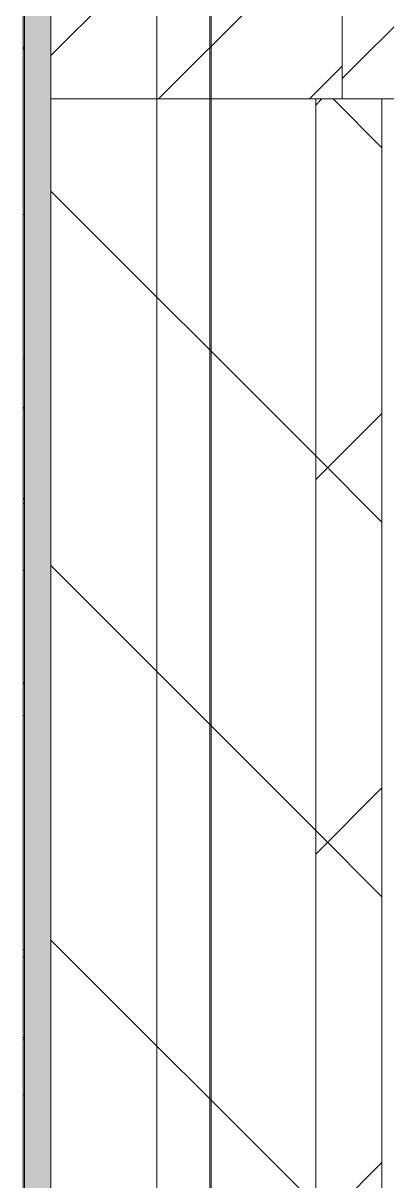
# Model space of a CAD drawing. Header units: millimetres. Extents: x -249154 to 415037, y -45458 to 354837.
# Drawn here: x 107174 to 107448, y 1447 to 2321 of the extents above; entities that cross this region are included whole.
import ezdxf

# ---------------------------------------------------------------- set-up
doc = ezdxf.new("R2010")
doc.units = ezdxf.units.MM
for name, color, linetype, lineweight in [('A-FLOR', 7, 'Continuous', 9), ('A-GENM-3', 7, 'Continuous', 5), ('A-WALL', 7, 'Continuous', 5), ('I-WALL', 7, 'Continuous', 5), ('Оси', 7, 'Continuous', 9)]:
    doc.layers.add(name, color=color, linetype=linetype, lineweight=lineweight)
doc.layers.add('A-WALL-1', color=9, linetype='Continuous', lineweight=5, true_color=0x808080)
doc.layers.add('A-WALL-FNSH-1', color=9, linetype='Continuous', lineweight=5, true_color=0x808080)

# ---------------------------------------------------------------- blocks, each defined once
blk = doc.blocks.new('Рисунок_горы - Рисунок_горы-31934381-Объем проектирования 1 этажа')
at = {"layer": 'A-GENM-3'}
for p, q in [((107109, 5509.4), (107109, 170.32)), ((107109, 1721.75), (107109, 2520.45)), ((107109, 2349.54), (107109, 2318.79)), ((107109, 1892.33), (107109, 1912.89)), ((107109, 1600.71), (107109, 1631.89))]:
    blk.add_line(p, q, dxfattribs=at)
for points in [[(107109, 2525.42), (107109, 2507.19), (107109, 2429.79), (107109, 2406.15)], [(107109, 2405.28), (107109, 2304.02), (107109, 2038.26), (107109, 1883.21)], [(107109, 2112.69), (107109, 2225.97), (107109, 2385.98), (107109, 2405.28)], [(107109, 2323.56), (107109, 2326.66), (107109, 2331.04), (107109, 2337.12)], [(107109, 2043.8), (107109, 2062.7), (107109, 2086.44), (107109, 2112.69)], [(107109, 1964.2), (107109, 1942.55), (107109, 1888.81), (107109, 1862.46)], [(107109, 1851.55), (107109, 1858.53), (107109, 1869.28), (107109, 1884.88)], [(107109, 1721.76), (107109, 1728.7), (107109, 1729.69), (107109, 1721.75)], [(107109, 1721.88), (107109, 1728.68), (107109, 1729.64), (107109, 1721.86)], [(107109, 1721.96), (107109, 1728.66), (107109, 1729.6), (107109, 1721.94)], [(107109, 1722.04), (107109, 1728.65), (107109, 1729.56), (107109, 1722.01)], [(107109, 1722.11), (107109, 1728.63), (107109, 1729.53), (107109, 1722.08)], [(107109, 1722.38), (107109, 1728.58), (107109, 1729.41), (107109, 1722.35)], [(107109, 1722.47), (107109, 1728.56), (107109, 1729.37), (107109, 1722.44)], [(107109, 1722.56), (107109, 1728.54), (107109, 1729.32), (107109, 1722.54)], [(107109, 1722.7), (107109, 1728.51), (107109, 1729.26), (107109, 1722.69)], [(107109, 1722.75), (107109, 1728.5), (107109, 1729.24), (107109, 1722.73)], [(107109, 1722.81), (107109, 1728.48), (107109, 1729.21), (107109, 1722.8)], [(107109, 1722.93), (107109, 1728.46), (107109, 1729.15), (107109, 1722.91)], [(107109, 1722.99), (107109, 1728.45), (107109, 1729.13), (107109, 1722.97)], [(107109, 1723.1), (107109, 1728.43), (107109, 1729.08), (107109, 1723.08)], [(107109, 1723.29), (107109, 1728.38), (107109, 1728.99), (107109, 1723.27)], [(107109, 1723.33), (107109, 1728.38), (107109, 1728.98), (107109, 1723.31)], [(107109, 1723.37), (107109, 1728.37), (107109, 1728.96), (107109, 1723.35)], [(107109, 1723.51), (107109, 1728.33), (107109, 1728.9), (107109, 1723.5)], [(107109, 1726.47), (107109, 1725.85), (107109, 1724.9), (107109, 1723.6)], [(107109, 1716.35), (107109, 1721.3), (107109, 1724.79), (107109, 1726.37)], [(107109, 1723.6), (107109, 1723.57), (107109, 1723.54), (107109, 1723.52)], [(107109, 1723.27), (107109, 1723.26), (107109, 1723.26), (107109, 1723.25)], [(107109, 1723.08), (107109, 1723.08), (107109, 1723.07), (107109, 1723.06)], [(107109, 1722.8), (107109, 1722.8), (107109, 1722.79), (107109, 1722.79)], [(107109, 1722.69), (107109, 1722.69), (107109, 1722.68), (107109, 1722.68)], [(107109, 1722.35), (107109, 1722.34), (107109, 1722.34), (107109, 1722.33)], [(107109, 1722.08), (107109, 1722.08), (107109, 1722.07), (107109, 1722.06)], [(107109, 1716.33), (107109, 1716.34), (107109, 1716.34), (107109, 1716.35)], [(107109, 1599.13), (107109, 1599.65), (107109, 1600.17), (107109, 1600.71)], [(107109, 1599.1), (107109, 1599.11), (107109, 1599.12), (107109, 1599.13)], [(107109, 1584.84), (107109, 1587.79), (107109, 1592.5), (107109, 1599.1)]]:
    blk.add_open_spline(points, degree=3, dxfattribs=at)
for points, knots in [([(107109, 2444.16), (107109, 2444.16), (107109, 2462.13), (107109, 2503.13), (107109, 2519)], [0.7142857, 0.7142857, 0.7142857, 0.7142857, 0.7142857, 0.9395401, 0.9395401, 0.9395401, 0.9395401]), ([(107109, 2510.33), (107109, 2510.33), (107109, 2483.05), (107109, 2428.66), (107109, 2405.28)], [0.798561151, 0.798561151, 0.798561151, 0.798561151, 0.798561161, 0.805755396, 0.805755396, 0.805755396, 0.805755396]), ([(107109, 2337.12), (107109, 2337.12), (107109, 2349.75), (107109, 2431.57), (107109, 2444.16)], [0.5714286, 0.5714286, 0.5714286, 0.5714286, 0.5714286, 0.7142857, 0.7142857, 0.7142857, 0.7142857]), ([(107109, 2406.15), (107109, 2406.15), (107109, 2384.66), (107109, 2362.48), (107109, 2351.93)], [0.1428571, 0.1428571, 0.1428571, 0.1428571, 0.1428572, 0.2747178, 0.2747178, 0.2747178, 0.2747178]), ([(107109, 2405.28), (107109, 2405.28), (107109, 2381.51), (107109, 2144.25), (107109, 2043.8)], [0.805755396, 0.805755396, 0.805755396, 0.805755396, 0.805755406, 0.811968093, 0.811968093, 0.811968093, 0.811968093]), ([(107109, 1912.89), (107109, 1912.89), (107109, 1923.94), (107109, 1935.76), (107109, 1945.35)], [0.75, 0.75, 0.75, 0.75, 0.75, 0.8537105, 0.8537105, 0.8537105, 0.8537105]), ([(107109, 1884.88), (107109, 1884.88), (107109, 1885.36), (107109, 1885.8), (107109, 1886.19)], [0.5, 0.5, 0.5, 0.5, 0.50000001, 0.50706278, 0.50706278, 0.50706278, 0.50706278]), ([(107109, 1883.21), (107109, 1883.21), (107109, 1772.03), (107109, 1712.27), (107109, 1580.91)], [0.05882353, 0.05882353, 0.05882353, 0.05882353, 0.05882354, 0.11764706, 0.11764706, 0.11764706, 0.11764706]), ([(107109, 1862.46), (107109, 1862.46), (107109, 1861.94), (107109, 1861.46), (107109, 1861)], [0.125, 0.125, 0.125, 0.125, 0.12500001, 0.130504655, 0.130504655, 0.130504655, 0.130504655]), ([(107109, 1684.93), (107109, 1684.93), (107109, 1697.78), (107109, 1708.77), (107109, 1716.33)], [0.76119403, 0.76119403, 0.76119403, 0.76119403, 0.76119404, 0.767121005, 0.767121005, 0.767121005, 0.767121005]), ([(107109, 1640.75), (107109, 1640.75), (107109, 1660.53), (107109, 1675.71), (107109, 1684.93)], [0.74626866, 0.74626866, 0.74626866, 0.74626866, 0.74626867, 0.76119403, 0.76119403, 0.76119403, 0.76119403]), ([(107109, 1631.89), (107109, 1631.89), (107109, 1634.71), (107109, 1638.32), (107109, 1640.75)], [0.73134328, 0.73134328, 0.73134328, 0.73134328, 0.73134329, 0.74626866, 0.74626866, 0.74626866, 0.74626866])]:
    blk.add_open_spline(points, degree=3, knots=knots, dxfattribs=at)

msp = doc.modelspace()

# ---------------------------------------------------------------- hatches: boundary and pattern name
at = {"layer": 'I-WALL'}
h = msp.add_hatch(dxfattribs=at)
h.set_pattern_fill('FP_1', color=256, style=0, pattern_type=2)
h.set_pattern_definition([(45, (64.7, -136.06), (-114.04925, 114.04925), []), (45, (178.75, -136.06), (-114.04925, 114.04925), [201.612, -40.322, 6.706, -33.617])])
h.paths.add_polyline_path([(107414.7, 2263.94), (107414.7, 10243.94), (107194.7, 10263.94), (107194.7, 2263.94), (107414.5, 2263.94)])
h.paths.add_polyline_path([(107414.7, 10243.94), (107414.7, 10463.94), (107194.7, 10463.94), (107194.74, 10263.94)])
h = msp.add_hatch(dxfattribs=at)
h.set_pattern_fill('FP_191', color=256, style=0, pattern_type=2)
h.set_pattern_definition([(0, (64.7, -136.06), (243.84, 60.96), [20.117, -162.763, 20.117, -162.763, -975.36]), (0, (64.7, -136.06), (243.84, 60.96), [-365.76, 20.117, -345.643, 20.117, -162.763, -426.72]), (0, (64.7, -136.06), (243.84, 60.96), [-914.4, 20.117, -101.803, 20.117, -284.683]), (120, (156.14, -105.58), (-174.71291, 180.691634), [20.117, -162.763, 20.117, -162.763, -975.36]), (120, (156.14, -105.58), (-174.71291, 180.691634), [-365.76, 20.117, -345.643, 20.117, -162.763, -426.72]), (120, (156.14, -105.58), (-174.71291, 180.691634), [-914.4, 20.117, -101.803, 20.117, -284.683]), (240, (186.62, 16.34), (-69.12709, -241.651634), [20.117, -162.763, 20.117, -162.763, -975.36]), (240, (186.62, 16.34), (-69.12709, -241.651634), [-365.76, 20.117, -345.643, 20.117, -162.763, -426.72]), (240, (186.62, 16.34), (-69.12709, -241.651634), [-914.4, 20.117, -101.803, 20.117, -284.683])])
h.paths.add_polyline_path([(107194.7, 13.94), (107194.7, 10243.94), (107174.7, 10243.94), (107174.7, 13.94)])
h = msp.add_hatch(dxfattribs=at)
h.set_pattern_fill('FP_22', color=256, style=0, pattern_type=2)
h.set_pattern_definition([(45, (64.7, -136.06), (-70.71068, 70.71068), [])])
h.paths.add_polyline_path([(109734.7, 2263.94), (109734.7, 2343.94), (109313.7, 2343.94), (109313.7, 2263.94), (109729.25, 2263.94)])
h.paths.add_polyline_path([(107414.7, 2263.94), (107913.7, 2263.94), (107913.7, 2343.94), (107414.7, 2343.94)])
h = msp.add_hatch(dxfattribs=at)
h.set_pattern_fill('FP_23', color=256, style=0, pattern_type=2)
h.set_pattern_definition([(135, (64.7, -136.06), (-141.42136, -141.42136), [])])
h.paths.add_polyline_path([(107394.7, 13.94), (107394.7, 2263.94), (107194.7, 2263.94), (107194.7, 13.94)])
h = msp.add_hatch(dxfattribs=at)
h.set_pattern_fill('FP_24', color=256, style=0, pattern_type=2)
h.set_pattern_definition([(45, (64.7, -136.06), (-141.42136, 141.42136), []), (135, (64.7, -136.06), (-141.42136, -141.42136), [])])
h.paths.add_polyline_path([(107444.7, 13.94), (107444.7, 2263.94), (107394.7, 2263.94), (107394.7, 13.94)])

# ---------------------------------------------------------------- linework, layer by layer
at = {"layer": 'A-FLOR'}
msp.add_line((107174.7, 10243.94), (107174.7, 33.94), dxfattribs=at)
at = {"layer": 'A-WALL'}
for p, q in [((107414.7, 2263.94), (107414.7, 10463.94)), ((107194.7, 2263.94), (107514.7, 2263.94)), ((107444.7, 2263.94), (107444.7, 13.94))]:
    msp.add_line(p, q, dxfattribs=at)
at = {"layer": 'A-WALL-1'}
for p, q in [((107194.7, 13.94), (107194.7, 10463.94)), ((107394.7, 2263.94), (107394.7, 13.94))]:
    msp.add_line(p, q, dxfattribs=at)
at = {"layer": 'A-WALL-FNSH-1'}
for p, q in [((107314.7, 10253.94), (107314.7, 24.44)), ((107315.7, 24.44), (107315.7, 10253.94)), ((107173.7, 2432.13), (107173.7, 2176.78)), ((107174.7, 2302.47), (107173.7, 2302.47)), ((107173.7, 2301.6), (107174.7, 2301.6)), ((107173.7, 2176.78), (107174.7, 2176.78)), ((107174.7, 2176.71), (107173.7, 2176.71)), ((107173.7, 2176.71), (107173.7, 1962.26)), ((107174.7, 2030.9), (107173.7, 2030.9)), ((107173.7, 2029.62), (107174.7, 2029.62)), ((107173.7, 1962.26), (107174.7, 1962.26)), ((107174.7, 1961.74), (107173.7, 1961.74)), ((107173.7, 1961.74), (107173.7, 1555.06)), ((107174.7, 1616.11), (107173.7, 1616.11)), ((107173.7, 1616.05), (107174.7, 1616.05)), ((107173.7, 1555.06), (107174.7, 1555.06)), ((107174.7, 1553.34), (107173.7, 1553.34)), ((107173.7, 1553.34), (107173.7, 34.94))]:
    msp.add_line(p, q, dxfattribs=at)
at = {"layer": 'I-WALL'}
for p, q in [((107174.7, 2303.13), (107173.7, 2303.13)), ((107174.7, 2068.24), (107173.7, 2068.24)), ((107173.7, 1958.37), (107174.7, 1958.37)), ((107174.7, 1908.18), (107173.7, 1908.18)), ((107173.7, 1823.16), (107174.7, 1823.16)), ((107173.7, 1822.31), (107174.7, 1822.31)), ((107173.7, 1798.32), (107174.7, 1798.32)), ((107174.7, 1621.63), (107173.7, 1621.63)), ((107173.7, 1511.76), (107174.7, 1511.76))]:
    msp.add_line(p, q, dxfattribs=at)
for points, knots in [([(107173.7, 2302.47), (107173.7, 2302.54), (107173.7, 2304.03), (107173.7, 2300.53), (107173.7, 2273.12), (107173.7, 2232.71), (107173.7, 2193.77), (107173.7, 2183.03), (107173.7, 2176.78)], [-2.0072799, -2.0072799, -2.0072799, -2.0072799, -2.0039584, -1.9323773, -1.8376503, -1.718064, -1.6016202, -1.482747, -1.482747, -1.482747, -1.482747]), ([(107173.7, 2176.71), (107173.7, 2182.53), (107173.7, 2193.38), (107173.7, 2231.58), (107173.7, 2271.98), (107173.7, 2299.26), (107173.7, 2302.77), (107173.7, 2301.6)], [-0.5739219, -0.5739219, -0.5739219, -0.5739219, -0.4618702, -0.3454264, -0.2258401, -0.1311132, -0.0608681, -0.0608681, -0.0608681, -0.0608681]), ([(107173.7, 2030.9), (107173.7, 2033.63), (107173.7, 2039.35), (107173.7, 2047.51), (107173.7, 2053.99), (107173.7, 2061.9), (107173.7, 2066.86), (107173.7, 2069.44), (107173.7, 2062.73), (107173.7, 2041.75), (107173.7, 2000.69), (107173.7, 1975.08), (107173.7, 1959.81), (107173.7, 1959.81), (107173.7, 1958.46), (107173.7, 1958.37), (107173.7, 1958.37)], [-1.314053, -1.314053, -1.314053, -1.314053, -1.257396, -1.183774, -1.104802, -1.027747, -0.955254, -0.896935, -0.833013, -0.751105, -0.652602, -0.534539, -0.451116, -0.365944, -0.289006, -0.275915, -0.275915, -0.275915, -0.275915]), ([(107173.7, 1961.74), (107173.7, 1960.61), (107173.7, 1958.51), (107173.7, 1957.08), (107173.7, 1959.13), (107173.7, 1959.13), (107173.7, 1974.4), (107173.7, 2000.01), (107173.7, 2041.07), (107173.7, 2062.05), (107173.7, 2068.76), (107173.7, 2066.18), (107173.7, 2061.22), (107173.7, 2053.3), (107173.7, 2046.83), (107173.7, 2038.5), (107173.7, 2032.59), (107173.7, 2029.62)], [-1.446851, -1.446851, -1.446851, -1.446851, -1.384661, -1.281093, -1.204155, -1.118982, -1.03556, -0.917496, -0.818994, -0.737085, -0.673164, -0.614845, -0.542352, -0.465296, -0.386325, -0.312703, -0.251923, -0.251923, -0.251923, -0.251923]), ([(107173.7, 1958.38), (107173.7, 1958.43), (107173.7, 1959.39), (107173.7, 1961.22), (107173.7, 1962.26)], [-0.2714299, -0.2714299, -0.2714299, -0.2714299, -0.1854375, -0.1262546, -0.1262546, -0.1262546, -0.1262546]), ([(107173.7, 1823.16), (107173.7, 1831.19), (107173.7, 1836.27), (107173.7, 1842.02), (107173.7, 1851.19), (107173.7, 1860.06), (107173.7, 1870.33), (107173.7, 1879.09), (107173.7, 1887.45), (107173.7, 1893.93), (107173.7, 1901.84), (107173.7, 1906.81), (107173.7, 1909.38), (107173.7, 1902.67), (107173.7, 1881.69), (107173.7, 1840.64), (107173.7, 1815.02), (107173.7, 1799.75), (107173.7, 1799.75), (107173.7, 1798.43), (107173.7, 1798.32), (107173.7, 1798.32)], [-1.570099, -1.570099, -1.570099, -1.570099, -1.541159, -1.501754, -1.446541, -1.382724, -1.319119, -1.257396, -1.183774, -1.104802, -1.027747, -0.955254, -0.896935, -0.833013, -0.751105, -0.652602, -0.534539, -0.451116, -0.365944, -0.289006, -0.279424, -0.279424, -0.279424, -0.279424]), ([(107173.7, 1797.46), (107173.7, 1797.46), (107173.7, 1797.57), (107173.7, 1798.89), (107173.7, 1798.89), (107173.7, 1814.16), (107173.7, 1839.78), (107173.7, 1880.83), (107173.7, 1901.81), (107173.7, 1908.52), (107173.7, 1905.95), (107173.7, 1900.98), (107173.7, 1893.07), (107173.7, 1886.59), (107173.7, 1878.23), (107173.7, 1869.47), (107173.7, 1859.2), (107173.7, 1850.33), (107173.7, 1841.17), (107173.7, 1835.41), (107173.7, 1830.33), (107173.7, 1822.31)], [-1.290674, -1.290674, -1.290674, -1.290674, -1.281093, -1.204155, -1.118982, -1.03556, -0.917496, -0.818994, -0.737085, -0.673164, -0.614845, -0.542352, -0.465296, -0.386325, -0.312703, -0.250979, -0.187375, -0.123558, -0.068344, -0.028939, 0, 0, 0, 0]), ([(107173.7, 1798.32), (107173.7, 1798.32), (107173.7, 1799.54), (107173.7, 1803.46), (107173.7, 1810.08), (107173.7, 1822.3)], [-0.275916, -0.275916, -0.275916, -0.275916, -0.1854375, -0.0860846, 0, 0, 0, 0]), ([(107173.7, 1821.44), (107173.7, 1809.22), (107173.7, 1802.6), (107173.7, 1798.68), (107173.7, 1797.46), (107173.7, 1797.46)], [-1.5700987, -1.5700987, -1.5700987, -1.5700987, -1.4840141, -1.3846612, -1.2941827, -1.2941827, -1.2941827, -1.2941827]), ([(107173.7, 1616.11), (107173.7, 1618.07), (107173.7, 1620.67), (107173.7, 1622.25), (107173.7, 1620.19), (107173.7, 1620.19), (107173.7, 1604.93), (107173.7, 1579.31), (107173.7, 1538.25), (107173.7, 1517.27), (107173.7, 1510.57), (107173.7, 1513.14), (107173.7, 1518.1), (107173.7, 1526.02), (107173.7, 1532.49), (107173.7, 1540.86), (107173.7, 1548.31), (107173.7, 1553.28), (107173.7, 1555.06)], [-1.470924, -1.470924, -1.470924, -1.470924, -1.384661, -1.281093, -1.204155, -1.118982, -1.03556, -0.917496, -0.818994, -0.737085, -0.673164, -0.614845, -0.542352, -0.465296, -0.386325, -0.312703, -0.250979, -0.216945, -0.216945, -0.216945, -0.216945]), ([(107173.7, 1511.34), (107173.7, 1511.34), (107173.7, 1511.65), (107173.7, 1516.85), (107173.7, 1537.83), (107173.7, 1578.89), (107173.7, 1604.5), (107173.7, 1619.77), (107173.7, 1619.77), (107173.7, 1621.12), (107173.7, 1621.21), (107173.7, 1621.21)], [-0.9094845, -0.9094845, -0.9094845, -0.9094845, -0.8969349, -0.8330133, -0.7511047, -0.6526024, -0.5345389, -0.4511164, -0.3659437, -0.2890059, -0.2762441, -0.2762441, -0.2762441, -0.2762441]), ([(107173.7, 1621.21), (107173.7, 1621.21), (107173.7, 1620.11), (107173.7, 1617.8), (107173.7, 1616.05)], [-0.2759159, -0.2759159, -0.2759159, -0.2759159, -0.1854375, -0.1047414, -0.1047414, -0.1047414, -0.1047414]), ([(107173.7, 1553.34), (107173.7, 1552), (107173.7, 1547.53), (107173.7, 1540.44), (107173.7, 1532.07), (107173.7, 1525.6), (107173.7, 1517.68), (107173.7, 1513.02), (107173.7, 1511.34), (107173.7, 1511.34)], [-1.3448374, -1.3448374, -1.3448374, -1.3448374, -1.3191194, -1.2573959, -1.1837741, -1.1048025, -1.0277466, -0.9552539, -0.9096552, -0.9096552, -0.9096552, -0.9096552])]:
    msp.add_open_spline(points, degree=3, knots=knots, dxfattribs=at)
at = {"layer": 'Оси'}
msp.add_lwpolyline([(107274.7, -2042.32), (107274.7, 2957.68), (107274.7, 16892.22), (107274.7, 21892.22)], dxfattribs=at)

# ---------------------------------------------------------------- block references
at = {"layer": 'A-GENM-3'}
msp.add_blockref('Рисунок_горы - Рисунок_горы-31934381-Объем проектирования 1 этажа', (64.7, -136.06), dxfattribs=at)

doc.saveas('drawing.dxf')
